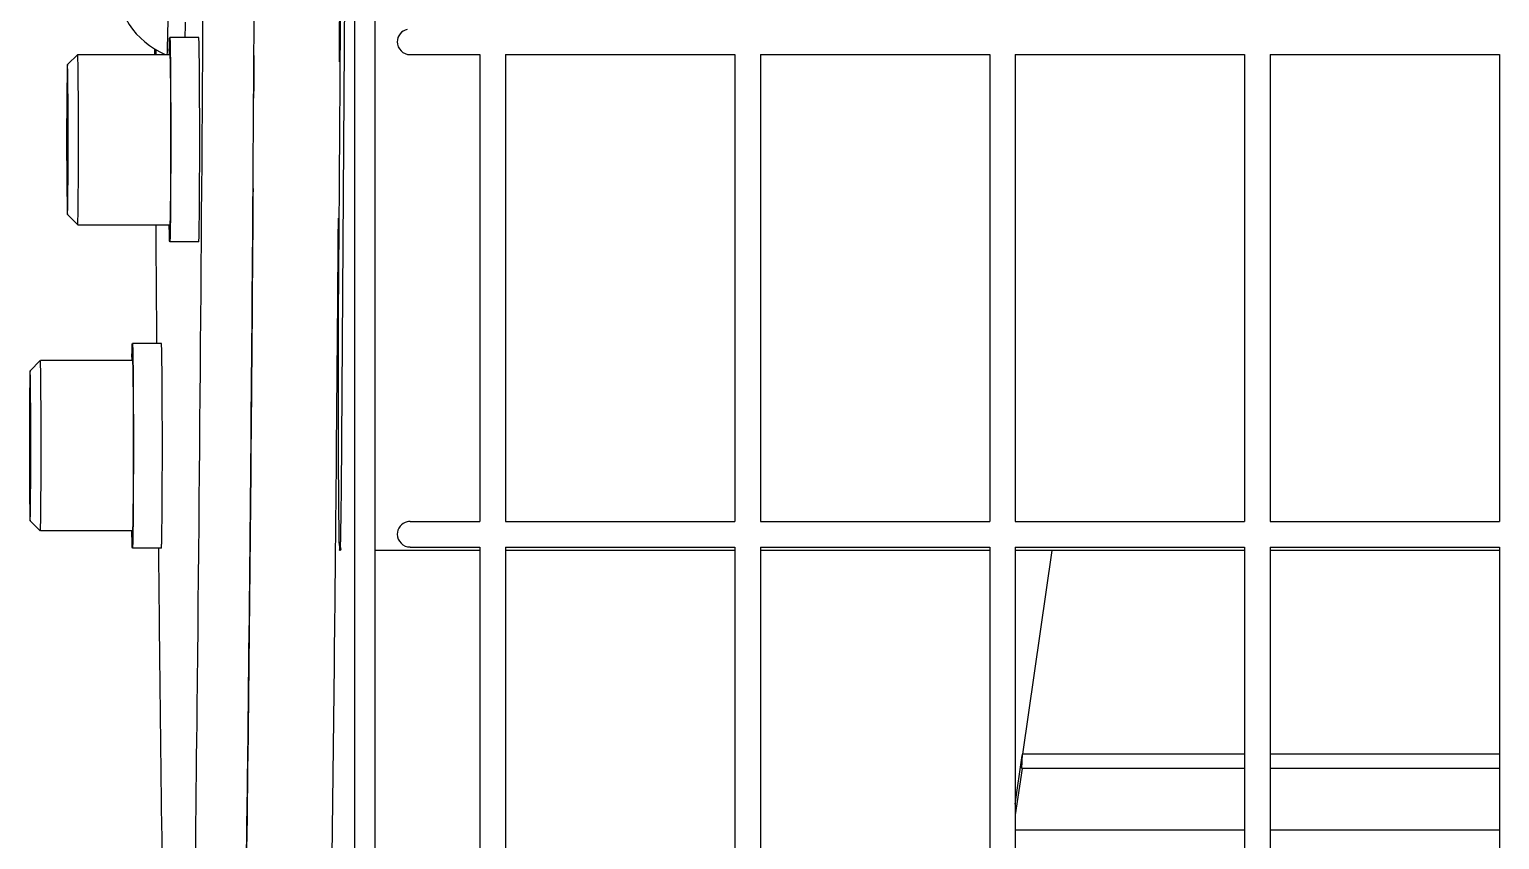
# Model space of a CAD drawing. Header units: millimetres. Extents: x 6781 to 13993, y -7973 to 4183.
# Drawn here: x 9501.8 to 9588, y 2910.2 to 2957.7 of the extents above; entities that cross this region are included whole.
import ezdxf

# ---------------------------------------------------------------- set-up
doc = ezdxf.new("R2010")
doc.units = ezdxf.units.MM
doc.header["$LTSCALE"] = 307.34
doc.layers.get('0').update_dxf_attribs({"linetype": 'CONTINUOUS'})

msp = doc.modelspace()

# ---------------------------------------------------------------- linework, layer by layer
at = {"color": 0, "linetype": 'Continuous', "lineweight": 25}
for p, q in [((9520.89973, 2783.65869), (9520.89973, 3047.65869)), ((9522.09967, 2782.65869), (9522.09967, 3047.65869)), ((9520.80242, 3033.56633), (9520.09201, 2930.69622)), ((9511.74673, 2957.25124), (9510.04681, 2957.25124)), ((9504.04669, 2955.65104), (9504.64661, 2956.25102)), ((9504.64704, 2956.25124), (9510.04681, 2956.25124)), ((9509.15178, 2956.57689), (9509.15365, 2956.23217)), ((9509.22451, 2956.52661), (9509.23232, 2956.23149)), ((9509.90371, 2956.24832), (9509.90675, 2956.36242)), ((9514.98148, 2956.19618), (9514.97038, 2954.47547)), ((9514.97367, 2954.98062), (9514.98137, 2956.18013)), ((9524.13629, 2956.23869), (9528.22937, 2956.23869)), ((9528.22937, 2956.23869), (9528.22937, 2928.84869)), ((9529.72937, 2956.23869), (9529.72937, 2928.84869)), ((9529.72937, 2956.23869), (9543.17872, 2956.23869)), ((9543.17872, 2956.23869), (9543.17872, 2928.84869)), ((9544.67872, 2956.23869), (9544.67872, 2928.84869)), ((9544.67872, 2956.23869), (9558.12807, 2956.23869)), ((9558.12807, 2956.23869), (9558.12807, 2928.84869)), ((9559.62807, 2956.23869), (9559.62807, 2928.84869)), ((9559.62807, 2956.23869), (9573.07742, 2956.23869)), ((9573.07742, 2956.23869), (9573.07742, 2928.84869)), ((9574.57742, 2956.23869), (9574.57742, 2928.84869)), ((9574.57742, 2956.23869), (9588.02677, 2956.23869)), ((9588.02677, 2956.23869), (9588.02677, 2928.84869)), ((9520.036, 2954.46907), (9520.04403, 2955.72282)), ((9511.79521, 2954.25124), (9511.79394, 2954.476)), ((9514.97038, 2954.47547), (9514.96523, 2953.68991)), ((9504.02014, 2951.25124), (9504.0336, 2953.75124)), ((9504.0336, 2953.75124), (9504.06054, 2953.75124)), ((9504.06054, 2953.75124), (9504.074, 2951.25124)), ((9511.79747, 2953.78579), (9511.79521, 2954.25124)), ((9504.0336, 2948.75124), (9504.02014, 2951.25124)), ((9504.02014, 2951.25124), (9504.074, 2951.25124)), ((9504.074, 2951.25124), (9504.06054, 2948.75124)), ((9504.06054, 2948.75124), (9504.0336, 2948.75124)), ((9510.08666, 2948.65212), (9510.08412, 2948.25012)), ((9519.99231, 2947.97246), (9519.99782, 2948.76266)), ((9514.92245, 2947.48822), (9514.92885, 2948.38238)), ((9514.92885, 2948.38238), (9514.92595, 2947.97583)), ((9519.98344, 2946.71522), (9519.99231, 2947.97246)), ((9504.04669, 2946.85143), (9504.64661, 2946.25145)), ((9504.64704, 2946.25124), (9510.04681, 2946.25124)), ((9510.07803, 2946.27097), (9510.07774, 2946.25017)), ((9511.74673, 2945.25124), (9510.04681, 2945.25124)), ((9509.5564, 2939.28878), (9507.85647, 2939.28878)), ((9501.85635, 2937.68859), (9502.45627, 2938.28856)), ((9507.85647, 2938.28878), (9502.45671, 2938.28878)), ((9509.60487, 2936.28878), (9509.6036, 2936.51354)), ((9501.83341, 2934.73215), (9501.85673, 2936.17553)), ((9501.85673, 2936.17553), (9501.88006, 2934.73215)), ((9501.83341, 2931.8454), (9501.83341, 2934.73215)), ((9501.83341, 2934.73215), (9501.88006, 2934.73215)), ((9501.88006, 2934.73215), (9501.88006, 2931.8454)), ((9501.85673, 2930.40203), (9501.83341, 2931.8454)), ((9501.88006, 2931.8454), (9501.83341, 2931.8454)), ((9501.88006, 2931.8454), (9501.85673, 2930.40203)), ((9507.89632, 2930.68973), (9507.89378, 2930.28758)), ((9519.7874, 2930.99835), (9519.78466, 2930.69904)), ((9519.78772, 2930.96503), (9519.78497, 2930.66607)), ((9501.85635, 2928.88897), (9502.45627, 2928.28899)), ((9524.13629, 2928.84869), (9528.22937, 2928.84869)), ((9529.72937, 2928.84869), (9543.17872, 2928.84869)), ((9544.67872, 2928.84869), (9558.12807, 2928.84869)), ((9559.62807, 2928.84869), (9573.07742, 2928.84869)), ((9574.57742, 2928.84869), (9588.02677, 2928.84869)), ((9507.85647, 2928.28878), (9502.45671, 2928.28878)), ((9519.7605, 2928.06458), (9519.75139, 2927.12314)), ((9509.5564, 2927.28878), (9507.85647, 2927.28878)), ((9528.22937, 2927.13869), (9522.09967, 2927.13869)), ((9524.13629, 2927.34869), (9528.22937, 2927.34869)), ((9528.22937, 2927.34869), (9528.22937, 2899.95869)), ((9529.72937, 2927.34869), (9529.72937, 2899.95869)), ((9529.72937, 2927.34869), (9543.17872, 2927.34869)), ((9543.17872, 2927.13869), (9529.72937, 2927.13869)), ((9543.17872, 2927.34869), (9543.17872, 2899.95869)), ((9544.67872, 2927.34869), (9544.67872, 2899.95869)), ((9544.67872, 2927.34869), (9558.12807, 2927.34869)), ((9558.12807, 2927.13869), (9544.67872, 2927.13869)), ((9558.12807, 2927.34869), (9558.12807, 2899.95869)), ((9559.62807, 2927.34869), (9559.62807, 2899.95869)), ((9559.62807, 2927.34869), (9573.07742, 2927.34869)), ((9573.07742, 2927.13869), (9559.62807, 2927.13869)), ((9561.7695, 2927.13869), (9560.04247, 2915.19075)), ((9573.07742, 2927.34869), (9573.07742, 2899.95869)), ((9574.57742, 2927.34869), (9574.57742, 2899.95869)), ((9574.57742, 2927.34869), (9588.02677, 2927.34869)), ((9588.02677, 2927.13869), (9574.57742, 2927.13869)), ((9588.02677, 2927.34869), (9588.02677, 2899.95869)), ((9559.62807, 2912.26176), (9560.03967, 2915.11039)), ((9560.01318, 2914.34954), (9560.04247, 2915.19075)), ((9573.07742, 2915.19075), (9560.04247, 2915.19075)), ((9588.02677, 2915.19075), (9574.57742, 2915.19075)), ((9560.02092, 2914.34843), (9559.62807, 2911.62955)), ((9573.07742, 2914.35034), (9560.01318, 2914.34954)), ((9588.02677, 2914.35124), (9574.57742, 2914.35043)), ((9573.07742, 2910.72935), (9559.62807, 2910.72935)), ((9588.02677, 2910.72935), (9574.57742, 2910.72935))]:
    msp.add_line(p, q, dxfattribs=at)
for centre, radius, start, end in [((9511.61941, 2960.60749), 4.72667, 111.4272247, 247.1828355), ((9606.19868, 2954.901), 96.19229, 179.0788749, 179.1950172), ((9603.96838, 2936.93917), 96.15232, 179.0788623, 179.1947885), ((9524.13618, 2928.09701), 0.75161, 89.9921084, 102.8204375)]:
    msp.add_arc(centre, radius, start, end, dxfattribs=at)
for points, knots in [([(9511.13571, 2886.55244), (9511.41348, 2897.02363), (9511.74728, 2923.71217), (9512.1052, 2970.38326), (9512.25152, 3017.23805), (9512.28845, 3058.54626), (9512.26442, 3090.22357), (9512.19043, 3120.96497), (9512.06848, 3149.8291), (9511.9262, 3172.30156), (9511.78808, 3188.68383), (9511.679, 3199.54741), (9511.56182, 3209.33812), (9511.43741, 3217.98061), (9511.30739, 3225.4095), (9511.17207, 3231.56526), (9511.05129, 3235.88234), (9510.94605, 3238.65808), (9510.87748, 3240.2418), (9510.79782, 3241.44166), (9510.74723, 3242.38222), (9510.64925, 3242.80396), (9510.63151, 3243.15869), (9510.56776, 3243.15876)], [0, 0, 0, 0, 0.08811048, 0.2244995, 0.39259518, 0.48223343, 0.57196839, 0.65905217, 0.74081864, 0.81476419, 0.84808525, 0.87862473, 0.90614906, 0.9304462, 0.95133086, 0.96864323, 0.98225, 0.98763126, 0.99204942, 0.99549713, 0.99796939, 0.99946374, 1, 1, 1, 1]), ([(9520.24734, 3024.35439), (9520.23628, 3018.30571), (9520.18316, 2995.46249), (9520.08642, 2972.61935), (9519.97889, 2955.8251)], [0, 0, 0, 0, 0.26479087, 1, 1, 1, 1]), ([(9520.04403, 2955.72282), (9520.07805, 2961.07967), (9520.20879, 2983.98828), (9520.28759, 3006.89717), (9520.32614, 3024.44915)], [0, 0, 0, 0, 0.23383649, 1, 1, 1, 1]), ([(9514.98137, 2956.18013), (9514.98598, 2956.9037), (9515.00439, 2959.83855), (9515.02167, 2962.77341), (9515.0341, 2964.98469)], [0, 0, 0, 0, 0.2465455, 1, 1, 1, 1]), ([(9509.90675, 2956.36242), (9509.91139, 2956.5374), (9509.93059, 2957.27866), (9509.94811, 2958.01997), (9509.96079, 2958.5863)], [0, 0, 0, 0, 0.2360574, 1, 1, 1, 1]), ([(9510.01882, 2956.44739), (9510.01982, 2956.50907), (9510.02182, 2956.62478), (9510.02511, 2956.7866), (9510.02848, 2956.9247), (9510.03188, 2957.03859), (9510.03535, 2957.12742), (9510.03835, 2957.18637), (9510.04107, 2957.21994), (9510.04267, 2957.23695), (9510.04444, 2957.24502), (9510.04558, 2957.25123), (9510.04681, 2957.25123)], [0, 0, 0, 0, 0.22988901, 0.43128153, 0.60314645, 0.74478424, 0.85561478, 0.93519977, 0.96316331, 0.98322092, 0.99540417, 1, 1, 1, 1]), ([(9510.04681, 2957.25123), (9510.04831, 2957.25123), (9510.04932, 2957.24333), (9510.05152, 2957.23345), (9510.05318, 2957.21211), (9510.05524, 2957.18466), (9510.05717, 2957.1485), (9510.06005, 2957.08497), (9510.06342, 2956.98597), (9510.06721, 2956.8444), (9510.0709, 2956.67288), (9510.07449, 2956.47237), (9510.07665, 2956.32913), (9510.07773, 2956.25285)], [0, 0, 0, 0, 0.00450947, 0.01672158, 0.03686758, 0.06496683, 0.10099657, 0.14490665, 0.25614579, 0.39810892, 0.57004448, 0.77102917, 1, 1, 1, 1]), ([(9511.78631, 2955.49472), (9511.78508, 2955.62646), (9511.78255, 2955.87508), (9511.7782, 2956.22454), (9511.7736, 2956.52616), (9511.76874, 2956.77692), (9511.7644, 2956.95319), (9511.76055, 2957.06673), (9511.7581, 2957.13163), (9511.75506, 2957.18075), (9511.75351, 2957.21944), (9511.7494, 2957.2365), (9511.74931, 2957.25123), (9511.74673, 2957.25123)], [0, 0, 0, 0, 0.22487561, 0.42435567, 0.59651567, 0.73970407, 0.8525417, 0.89723284, 0.93395408, 0.96262748, 0.98318434, 0.99560105, 1, 1, 1, 1]), ([(9523.9694, 2957.71989), (9523.80845, 2957.68312), (9523.50255, 2957.49416), (9523.38632, 2957.15386), (9523.38632, 2956.98869)], [0, 0, 0, 0, 0.49990628, 1, 1, 1, 1]), ([(9504.64704, 2946.25124), (9504.64919, 2946.25124), (9504.64926, 2946.26353), (9504.65269, 2946.27775), (9504.65399, 2946.31), (9504.65652, 2946.35096), (9504.65856, 2946.40507), (9504.66177, 2946.49973), (9504.66539, 2946.64669), (9504.66944, 2946.85577), (9504.67327, 2947.10724), (9504.67689, 2947.39859), (9504.68157, 2947.85842), (9504.68639, 2948.50896), (9504.69055, 2949.36233), (9504.69311, 2950.28828), (9504.69398, 2951.25124), (9504.69311, 2952.21419), (9504.69055, 2953.14014), (9504.68639, 2953.99351), (9504.68157, 2954.64405), (9504.67689, 2955.10388), (9504.67327, 2955.39524), (9504.66944, 2955.6467), (9504.66539, 2955.85578), (9504.66177, 2956.00274), (9504.65856, 2956.0974), (9504.65652, 2956.15151), (9504.65399, 2956.19247), (9504.65269, 2956.22473), (9504.64926, 2956.23894), (9504.64919, 2956.25124), (9504.64704, 2956.25124)], [0, 0, 0, 0, 0.00064467, 0.00246417, 0.00547561, 0.00967684, 0.01505774, 0.02160501, 0.03813831, 0.05911672, 0.08434083, 0.11356702, 0.14651349, 0.22226908, 0.30869638, 0.4024744, 0.5, 0.5975256, 0.69130362, 0.77773092, 0.85348651, 0.88643298, 0.91565917, 0.94088328, 0.96186169, 0.97839499, 0.98494226, 0.99032316, 0.99452439, 0.99753583, 0.99935533, 1, 1, 1, 1]), ([(9510.04681, 2956.25124), (9510.04975, 2956.25124), (9510.04889, 2956.23389), (9510.05382, 2956.21442), (9510.05483, 2956.16939), (9510.05803, 2956.11254), (9510.06032, 2956.0374), (9510.06409, 2955.90638), (9510.06822, 2955.70367), (9510.07281, 2955.41659), (9510.07703, 2955.07354), (9510.08091, 2954.67926), (9510.08309, 2954.39983), (9510.08412, 2954.25242)], [0, 0, 0, 0, 0.00441032, 0.01705268, 0.03799936, 0.06720245, 0.10455852, 0.14995428, 0.26422046, 0.40847633, 0.58078889, 0.77884779, 1, 1, 1, 1]), ([(9510.07773, 2956.25285), (9510.07968, 2956.11443), (9510.08781, 2955.44725), (9510.09244, 2954.78003), (9510.09528, 2954.25124)], [0, 0, 0, 0, 0.20747331, 1, 1, 1, 1]), ([(9523.38632, 2956.98869), (9523.38632, 2956.79733), (9523.54632, 2956.39867), (9523.94498, 2956.23876), (9524.13629, 2956.23876)], [0, 0, 0, 0, 0.50006362, 1, 1, 1, 1]), ([(9504.04669, 2955.65105), (9504.04492, 2955.64928), (9504.0447, 2955.63985), (9504.0419, 2955.62304), (9504.04058, 2955.59446), (9504.03739, 2955.53672), (9504.03436, 2955.43866), (9504.03062, 2955.29169), (9504.02716, 2955.10613), (9504.02379, 2954.88393), (9504.02064, 2954.62715), (9504.01657, 2954.22299), (9504.01237, 2953.65223), (9504.00875, 2952.90441), (9504.00652, 2952.09381), (9504.00577, 2951.25122), (9504.00652, 2950.40862), (9504.00875, 2949.59803), (9504.01237, 2948.85023), (9504.01657, 2948.27947), (9504.02064, 2947.87533), (9504.02379, 2947.61854), (9504.02716, 2947.39635), (9504.03062, 2947.21079), (9504.03436, 2947.06382), (9504.03739, 2946.96576), (9504.04058, 2946.90802), (9504.0419, 2946.87943), (9504.0447, 2946.86263), (9504.04492, 2946.85319), (9504.04669, 2946.85142)], [0, 0, 0, 0, 0.00085258, 0.00287453, 0.00607435, 0.010449, 0.02267689, 0.03944574, 0.06059474, 0.08592591, 0.11519633, 0.14812965, 0.2236958, 0.30975463, 0.40303768, 0.50000232, 0.59696652, 0.69024839, 0.77630567, 0.85187048, 0.88480334, 0.91407348, 0.93940455, 0.96055363, 0.9773226, 0.98955073, 0.99392545, 0.99712535, 0.99914737, 1, 1, 1, 1]), ([(9504.04707, 2946.85124), (9504.04896, 2946.85124), (9504.04902, 2946.86205), (9504.05204, 2946.87457), (9504.05318, 2946.90295), (9504.05541, 2946.93899), (9504.0572, 2946.98661), (9504.06003, 2947.06991), (9504.06321, 2947.19924), (9504.06678, 2947.38322), (9504.07015, 2947.60451), (9504.07334, 2947.86091), (9504.07745, 2948.26556), (9504.0817, 2948.83805), (9504.08535, 2949.58901), (9504.08761, 2950.40385), (9504.08838, 2951.25125), (9504.08761, 2952.09865), (9504.08535, 2952.91348), (9504.0817, 2953.66444), (9504.07745, 2954.23691), (9504.07334, 2954.64156), (9504.07015, 2954.89795), (9504.06678, 2955.11924), (9504.06321, 2955.30322), (9504.06003, 2955.43255), (9504.0572, 2955.51586), (9504.05541, 2955.56347), (9504.05318, 2955.59952), (9504.05204, 2955.6279), (9504.04902, 2955.64042), (9504.04896, 2955.65124), (9504.04707, 2955.65124)], [0, 0, 0, 0, 0.00064475, 0.00246435, 0.00547568, 0.00967672, 0.0150579, 0.0216053, 0.03813846, 0.0591167, 0.08434093, 0.11356635, 0.14651414, 0.22227031, 0.30869835, 0.40247694, 0.50000231, 0.59752725, 0.69130464, 0.77773114, 0.85348595, 0.8864333, 0.91565844, 0.94088258, 0.96186092, 0.97839419, 0.98494172, 0.99032303, 0.99452414, 0.99753554, 0.99935522, 1, 1, 1, 1]), ([(9511.79394, 2954.476), (9511.7934, 2954.56635), (9511.79126, 2954.90593), (9511.78863, 2955.2455), (9511.78631, 2955.49472)], [0, 0, 0, 0, 0.2660782, 1, 1, 1, 1]), ([(9510.08412, 2954.25242), (9510.08493, 2954.13597), (9510.08812, 2953.63568), (9510.09018, 2953.13538), (9510.09131, 2952.75153)], [0, 0, 0, 0, 0.23275779, 1, 1, 1, 1]), ([(9510.09528, 2954.25124), (9510.09788, 2953.76887), (9510.10518, 2951.76888), (9510.10346, 2949.76884), (9510.09528, 2948.25122)], [0, 0, 0, 0, 0.24118338, 1, 1, 1, 1]), ([(9511.77472, 2946.05508), (9511.78248, 2946.53517), (9511.79288, 2947.6656), (9511.80486, 2950.24251), (9511.80376, 2952.33933), (9511.79747, 2953.78579)], [0, 0, 0, 0, 0.18632428, 0.43868508, 1, 1, 1, 1]), ([(9510.09131, 2952.75153), (9510.09232, 2952.40439), (9510.09477, 2951.03792), (9510.09244, 2949.67144), (9510.08666, 2948.65212)], [0, 0, 0, 0, 0.25404214, 1, 1, 1, 1]), ([(9510.08412, 2948.25012), (9510.08309, 2948.10271), (9510.08091, 2947.82326), (9510.07704, 2947.42898), (9510.07281, 2947.08592), (9510.06822, 2946.79883), (9510.06409, 2946.59611), (9510.06032, 2946.46508), (9510.05803, 2946.38994), (9510.05483, 2946.33309), (9510.05382, 2946.28805), (9510.04889, 2946.26858), (9510.04975, 2946.25124), (9510.04681, 2946.25124)], [0, 0, 0, 0, 0.22114907, 0.41920618, 0.591518, 0.73577432, 0.85004195, 0.89543832, 0.93279535, 0.96199935, 0.98294652, 0.99558943, 1, 1, 1, 1]), ([(9510.09528, 2948.25122), (9510.09426, 2948.06085), (9510.09021, 2947.40076), (9510.08455, 2946.74067), (9510.07803, 2946.27097)], [0, 0, 0, 0, 0.28839309, 1, 1, 1, 1]), ([(9514.92595, 2947.97583), (9514.89742, 2943.98895), (9514.78776, 2929.93186), (9514.64513, 2915.87494), (9514.50061, 2905.80543)], [0, 0, 0, 0, 0.28361916, 1, 1, 1, 1]), ([(9514.50782, 2906.31113), (9514.54981, 2909.26919), (9514.72598, 2922.99448), (9514.84486, 2936.72045), (9514.92245, 2947.48822)], [0, 0, 0, 0, 0.21552329, 1, 1, 1, 1]), ([(9510.04681, 2945.25124), (9510.0453, 2945.25125), (9510.0443, 2945.25915), (9510.04209, 2945.26905), (9510.04043, 2945.2904), (9510.03837, 2945.31787), (9510.03644, 2945.35406), (9510.03356, 2945.41763), (9510.03019, 2945.51669), (9510.0264, 2945.65835), (9510.02271, 2945.82998), (9510.01912, 2946.03059), (9510.01696, 2946.17391), (9510.01588, 2946.25024)], [0, 0, 0, 0, 0.00451262, 0.01672499, 0.03687929, 0.06498729, 0.10101634, 0.14492593, 0.25617437, 0.39813279, 0.57006808, 0.77104238, 1, 1, 1, 1]), ([(9510.07774, 2946.25017), (9510.07666, 2946.17384), (9510.0745, 2946.03052), (9510.07091, 2945.8299), (9510.06721, 2945.65828), (9510.06342, 2945.51663), (9510.06006, 2945.41757), (9510.05718, 2945.354), (9510.05524, 2945.31782), (9510.05318, 2945.29037), (9510.05152, 2945.26901), (9510.04933, 2945.25915), (9510.04831, 2945.25123), (9510.04681, 2945.25124)], [0, 0, 0, 0, 0.22897477, 0.42997454, 0.60191122, 0.74388023, 0.85511945, 0.89903214, 0.93505297, 0.96314748, 0.98329546, 0.99550268, 1, 1, 1, 1]), ([(9511.74673, 2945.25124), (9511.74797, 2945.25124), (9511.74911, 2945.25745), (9511.75087, 2945.26552), (9511.75248, 2945.28253), (9511.7552, 2945.3161), (9511.75819, 2945.37505), (9511.76166, 2945.46388), (9511.76506, 2945.57777), (9511.76844, 2945.71587), (9511.77172, 2945.87769), (9511.77373, 2945.9934), (9511.77472, 2946.05508)], [0, 0, 0, 0, 0.00459584, 0.01677908, 0.0368367, 0.06480024, 0.14438523, 0.25521577, 0.39685356, 0.56871848, 0.770111, 1, 1, 1, 1]), ([(9519.91617, 2946.65224), (9519.90629, 2945.29654), (9519.86704, 2940.06744), (9519.82327, 2934.83837), (9519.78772, 2930.96503)], [0, 0, 0, 0, 0.25926126, 1, 1, 1, 1]), ([(9520.02274, 2927.13924), (9519.99108, 2927.14082), (9520.03867, 2927.33645), (9519.97476, 2927.5473), (9519.99375, 2928.04172), (9519.96077, 2928.95771), (9519.95773, 2930.49709), (9519.93962, 2932.65136), (9519.93436, 2935.12855), (9519.93313, 2938.48663), (9519.94137, 2940.99866), (9519.95354, 2942.62212)], [0, 0, 0, 0, 0.0061416, 0.02422442, 0.05394663, 0.09469747, 0.20594142, 0.34924205, 0.51336787, 0.68545541, 1, 1, 1, 1]), ([(9507.82848, 2938.48493), (9507.82948, 2938.54661), (9507.83148, 2938.66232), (9507.83477, 2938.82414), (9507.83814, 2938.96224), (9507.84154, 2939.07613), (9507.84501, 2939.16497), (9507.84801, 2939.22391), (9507.85073, 2939.25749), (9507.85234, 2939.27449), (9507.8541, 2939.28256), (9507.85524, 2939.28878), (9507.85647, 2939.28878)], [0, 0, 0, 0, 0.22988901, 0.43128153, 0.60314645, 0.74478424, 0.85561478, 0.93519977, 0.96316331, 0.98322092, 0.99540417, 1, 1, 1, 1]), ([(9507.85647, 2939.28878), (9507.85797, 2939.28878), (9507.85898, 2939.28087), (9507.86118, 2939.27099), (9507.86284, 2939.24966), (9507.86491, 2939.22221), (9507.86684, 2939.18605), (9507.86972, 2939.12251), (9507.87308, 2939.02351), (9507.87687, 2938.88194), (9507.88056, 2938.71042), (9507.88415, 2938.50991), (9507.88632, 2938.36667), (9507.88739, 2938.29039)], [0, 0, 0, 0, 0.00450947, 0.01672158, 0.03686758, 0.06496683, 0.10099657, 0.14490665, 0.25614579, 0.39810892, 0.57004448, 0.77102917, 1, 1, 1, 1]), ([(9509.59597, 2937.53226), (9509.59474, 2937.664), (9509.59221, 2937.91262), (9509.58787, 2938.26208), (9509.58326, 2938.5637), (9509.57841, 2938.81446), (9509.57406, 2938.99074), (9509.57021, 2939.10427), (9509.56776, 2939.16917), (9509.56473, 2939.21829), (9509.56317, 2939.25698), (9509.55907, 2939.27404), (9509.55897, 2939.28878), (9509.5564, 2939.28878)], [0, 0, 0, 0, 0.22487561, 0.42435567, 0.59651567, 0.73970407, 0.8525417, 0.89723284, 0.93395408, 0.96262748, 0.98318434, 0.99560105, 1, 1, 1, 1]), ([(9502.50335, 2933.28878), (9502.50335, 2933.61394), (9502.50278, 2934.25174), (9502.50021, 2935.17769), (9502.49605, 2936.03105), (9502.49123, 2936.68159), (9502.48656, 2937.14142), (9502.48294, 2937.43278), (9502.4791, 2937.68425), (9502.47505, 2937.89332), (9502.47143, 2938.04028), (9502.46822, 2938.13494), (9502.46618, 2938.18905), (9502.46365, 2938.23001), (9502.46235, 2938.26227), (9502.45893, 2938.27649), (9502.45886, 2938.28878), (9502.45671, 2938.28878)], [0, 0, 0, 0, 0.19505779, 0.38260539, 0.55546207, 0.70697296, 0.77286594, 0.83131827, 0.88176651, 0.92372333, 0.95678992, 0.96988447, 0.98064626, 0.9890487, 0.99507158, 0.99871057, 1, 1, 1, 1]), ([(9507.85647, 2938.28877), (9507.86885, 2938.20643), (9507.8702, 2938.03909), (9507.87699, 2937.78959), (9507.88153, 2937.5396), (9507.88538, 2937.20639), (9507.89004, 2936.78982), (9507.89276, 2936.45657), (9507.89378, 2936.28994)], [0, 0, 0, 0, 0.12493715, 0.24995199, 0.37494554, 0.4999654, 0.74998116, 1, 1, 1, 1]), ([(9507.88739, 2938.29039), (9507.88934, 2938.15197), (9507.89747, 2937.48479), (9507.9021, 2936.81757), (9507.90495, 2936.28878)], [0, 0, 0, 0, 0.20747331, 1, 1, 1, 1]), ([(9501.85635, 2937.68857), (9501.85458, 2937.68681), (9501.85435, 2937.67737), (9501.85156, 2937.66055), (9501.85024, 2937.63196), (9501.84705, 2937.57421), (9501.84402, 2937.47614), (9501.84029, 2937.32916), (9501.83682, 2937.1436), (9501.83345, 2936.9214), (9501.83031, 2936.66461), (9501.82623, 2936.26047), (9501.82204, 2935.68972), (9501.81842, 2934.94194), (9501.81618, 2934.13136), (9501.81568, 2933.57325), (9501.81568, 2933.28878)], [0, 0, 0, 0, 0.0017048, 0.00575078, 0.01215543, 0.02090509, 0.04536443, 0.07890204, 0.12120493, 0.17186581, 0.23040883, 0.29627406, 0.44740149, 0.61951438, 0.80606694, 1, 1, 1, 1]), ([(9501.89778, 2933.28878), (9501.89778, 2933.57659), (9501.89727, 2934.14101), (9501.89499, 2934.9601), (9501.89129, 2935.7142), (9501.88701, 2936.28836), (9501.88283, 2936.69353), (9501.87965, 2936.9494), (9501.87614, 2937.17003), (9501.87283, 2937.3516), (9501.86852, 2937.49685), (9501.86634, 2937.59346), (9501.86061, 2937.66117), (9501.86013, 2937.67893), (9501.85727, 2937.68949), (9501.85635, 2937.68857)], [0, 0, 0, 0, 0.19619733, 0.38475141, 0.55835624, 0.71025122, 0.77617299, 0.83453357, 0.88476007, 0.92636961, 0.95895335, 0.98219798, 0.99588695, 0.99911303, 1, 1, 1, 1]), ([(9509.6036, 2936.51354), (9509.60306, 2936.6039), (9509.60092, 2936.94347), (9509.5983, 2937.28304), (9509.59597, 2937.53226)], [0, 0, 0, 0, 0.2660782, 1, 1, 1, 1]), ([(9507.89378, 2936.28994), (9507.8946, 2936.17351), (9507.89778, 2935.67325), (9507.89984, 2935.17299), (9507.90097, 2934.78917)], [0, 0, 0, 0, 0.23275532, 1, 1, 1, 1]), ([(9507.90495, 2936.28878), (9507.90621, 2936.05415), (9507.91075, 2935.05415), (9507.91245, 2934.05415), (9507.91245, 2933.28878)], [0, 0, 0, 0, 0.23463494, 1, 1, 1, 1]), ([(9509.609, 2931.23683), (9509.61043, 2931.6598), (9509.61411, 2933.34378), (9509.61167, 2935.02779), (9509.60487, 2936.28878)], [0, 0, 0, 0, 0.25117561, 1, 1, 1, 1]), ([(9507.90097, 2934.78917), (9507.90133, 2934.66671), (9507.9026, 2934.16658), (9507.90312, 2933.66645), (9507.90312, 2933.28878)], [0, 0, 0, 0, 0.24485715, 1, 1, 1, 1]), ([(9501.81568, 2933.28878), (9501.81568, 2933.00431), (9501.81618, 2932.4462), (9501.81842, 2931.63563), (9501.82204, 2930.88784), (9501.82623, 2930.31709), (9501.83031, 2929.91294), (9501.83345, 2929.65615), (9501.83682, 2929.43395), (9501.84029, 2929.24838), (9501.84402, 2929.1014), (9501.84705, 2929.00334), (9501.85024, 2928.94559), (9501.85156, 2928.917), (9501.85435, 2928.90018), (9501.85458, 2928.89074), (9501.85635, 2928.88898)], [0, 0, 0, 0, 0.19393065, 0.38048284, 0.55259692, 0.70372633, 0.76959252, 0.82813626, 0.87879756, 0.92110065, 0.95463779, 0.97909677, 0.98784585, 0.99424999, 0.99829576, 1, 1, 1, 1]), ([(9501.85635, 2928.88898), (9501.85727, 2928.88806), (9501.86013, 2928.89863), (9501.86062, 2928.91639), (9501.86634, 2928.9841), (9501.86852, 2929.08071), (9501.87283, 2929.22596), (9501.87614, 2929.40754), (9501.87965, 2929.62817), (9501.88283, 2929.88403), (9501.88701, 2930.2892), (9501.89129, 2930.86335), (9501.89499, 2931.61745), (9501.89727, 2932.43654), (9501.89778, 2933.00096), (9501.89778, 2933.28878)], [0, 0, 0, 0, 0.00088755, 0.00411393, 0.0178039, 0.04104897, 0.07363326, 0.1152426, 0.16546876, 0.22382859, 0.2897494, 0.44164234, 0.61524591, 0.80380026, 1, 1, 1, 1]), ([(9502.45671, 2928.28878), (9502.45886, 2928.28878), (9502.45893, 2928.30107), (9502.46235, 2928.31529), (9502.46365, 2928.34755), (9502.46618, 2928.3885), (9502.46822, 2928.44261), (9502.47143, 2928.53727), (9502.47505, 2928.68424), (9502.4791, 2928.89331), (9502.48294, 2929.14478), (9502.48656, 2929.43613), (9502.49123, 2929.89596), (9502.49605, 2930.54651), (9502.50021, 2931.39986), (9502.50278, 2932.32581), (9502.50335, 2932.96362), (9502.50335, 2933.28878)], [0, 0, 0, 0, 0.00128943, 0.00492842, 0.0109513, 0.01935374, 0.03011553, 0.04321008, 0.07627667, 0.11823349, 0.16868173, 0.22713406, 0.29302704, 0.44453793, 0.61739461, 0.80494221, 1, 1, 1, 1]), ([(9507.91245, 2933.28878), (9507.91245, 2932.28878), (9507.90812, 2930.5567), (9507.89629, 2928.82461), (9507.88446, 2928.09262)], [0, 0, 0, 0, 0.57733995, 1, 1, 1, 1]), ([(9507.90312, 2933.28878), (9507.90312, 2933.06174), (9507.90256, 2932.19538), (9507.89995, 2931.32903), (9507.89632, 2930.68973)], [0, 0, 0, 0, 0.26206693, 1, 1, 1, 1]), ([(9509.60605, 2930.51887), (9509.60634, 2930.57738), (9509.60745, 2930.8167), (9509.60838, 2931.05601), (9509.609, 2931.23683)], [0, 0, 0, 0, 0.24447069, 1, 1, 1, 1]), ([(9509.58439, 2928.09262), (9509.58695, 2928.25137), (9509.5977, 2929.06009), (9509.6029, 2929.86887), (9509.60605, 2930.51887)], [0, 0, 0, 0, 0.19630773, 1, 1, 1, 1]), ([(9520.09201, 2930.69622), (9520.08827, 2930.19742), (9520.08787, 2929.31386), (9520.05244, 2928.33149), (9520.06884, 2927.68673), (9520.00614, 2927.44114), (9520.10171, 2927.13531), (9520.02274, 2927.13924)], [0, 0, 0, 0, 0.42055303, 0.73712607, 0.85101148, 0.9333353, 1, 1, 1, 1]), ([(9507.89378, 2930.28758), (9507.89275, 2930.14017), (9507.89057, 2929.86074), (9507.8867, 2929.46648), (9507.88247, 2929.12343), (9507.87788, 2928.83635), (9507.87375, 2928.63364), (9507.86998, 2928.50262), (9507.86769, 2928.42749), (9507.86449, 2928.37064), (9507.86348, 2928.3256), (9507.85855, 2928.30612), (9507.85941, 2928.28879), (9507.85647, 2928.28878)], [0, 0, 0, 0, 0.22114941, 0.41920604, 0.59151776, 0.7357757, 0.85004175, 0.89543777, 0.93279392, 0.96199743, 0.98294514, 0.99558819, 1, 1, 1, 1]), ([(9523.9694, 2928.82989), (9523.80845, 2928.79312), (9523.50255, 2928.60416), (9523.38632, 2928.26386), (9523.38632, 2928.09869)], [0, 0, 0, 0, 0.49990628, 1, 1, 1, 1]), ([(9507.85647, 2927.28878), (9507.85497, 2927.28877), (9507.85395, 2927.29669), (9507.85176, 2927.30654), (9507.8501, 2927.32788), (9507.84804, 2927.35532), (9507.84611, 2927.39148), (9507.84323, 2927.455), (9507.83986, 2927.55401), (9507.83607, 2927.69558), (9507.83238, 2927.86711), (9507.82879, 2928.06762), (9507.82663, 2928.21086), (9507.82555, 2928.28715)], [0, 0, 0, 0, 0.0044992, 0.01670714, 0.03685043, 0.06494154, 0.1009653, 0.14487698, 0.25611078, 0.39808206, 0.57001748, 0.77102023, 1, 1, 1, 1]), ([(9507.88446, 2928.09262), (9507.88346, 2928.03095), (9507.88146, 2927.91525), (9507.87817, 2927.75344), (9507.8748, 2927.61534), (9507.8714, 2927.50145), (9507.86793, 2927.41261), (9507.86493, 2927.35367), (9507.86221, 2927.32008), (9507.86061, 2927.30308), (9507.85884, 2927.295), (9507.85771, 2927.28879), (9507.85647, 2927.28878)], [0, 0, 0, 0, 0.22986379, 0.4312501, 0.60311538, 0.74475126, 0.85558096, 0.93517206, 0.96314513, 0.98320779, 0.99539577, 1, 1, 1, 1]), ([(9509.5564, 2927.28878), (9509.55763, 2927.28878), (9509.55877, 2927.295), (9509.56053, 2927.30306), (9509.56214, 2927.32007), (9509.56486, 2927.35364), (9509.56786, 2927.41259), (9509.57133, 2927.50142), (9509.57473, 2927.61532), (9509.5781, 2927.75341), (9509.58139, 2927.91524), (9509.58339, 2928.03095), (9509.58439, 2928.09262)], [0, 0, 0, 0, 0.00459584, 0.01677908, 0.0368367, 0.06480024, 0.14438523, 0.25521577, 0.39685356, 0.56871848, 0.770111, 1, 1, 1, 1]), ([(9523.38632, 2928.09869), (9523.38632, 2927.90733), (9523.54632, 2927.50867), (9523.94498, 2927.34876), (9524.13629, 2927.34876)], [0, 0, 0, 0, 0.50006362, 1, 1, 1, 1]), ([(9509.38239, 2927.26308), (9509.39866, 2925.58978), (9509.4617, 2919.35457), (9509.53463, 2913.11945), (9509.59639, 2908.55772)], [0, 0, 0, 0, 0.26836181, 1, 1, 1, 1]), ([(9519.75139, 2927.12314), (9519.73619, 2925.56285), (9519.67712, 2919.71848), (9519.60938, 2913.8742), (9519.55258, 2909.59028)], [0, 0, 0, 0, 0.26697257, 1, 1, 1, 1])]:
    msp.add_open_spline(points, degree=3, knots=knots, dxfattribs=at)
for points in [[(9510.95045, 2958.1337), (9510.94345, 2957.83048), (9510.93623, 2957.52726), (9510.92874, 2957.22404)], [(9514.92885, 2948.38238), (9514.9445, 2950.58179), (9514.95942, 2952.7812), (9514.97367, 2954.98062)], [(9519.99782, 2948.76266), (9520.01101, 2950.66479), (9520.02372, 2952.56693), (9520.036, 2954.46907)], [(9519.95354, 2942.62212), (9519.96377, 2943.98649), (9519.97373, 2945.35085), (9519.98344, 2946.71522)], [(9509.22208, 2946.22657), (9509.23911, 2943.90614), (9509.25698, 2941.58571), (9509.2758, 2939.26529)], [(9519.78497, 2930.66607), (9519.77697, 2929.79891), (9519.76882, 2928.93174), (9519.7605, 2928.06458)]]:
    msp.add_open_spline(points, degree=3, dxfattribs=at)

doc.saveas('drawing.dxf')
